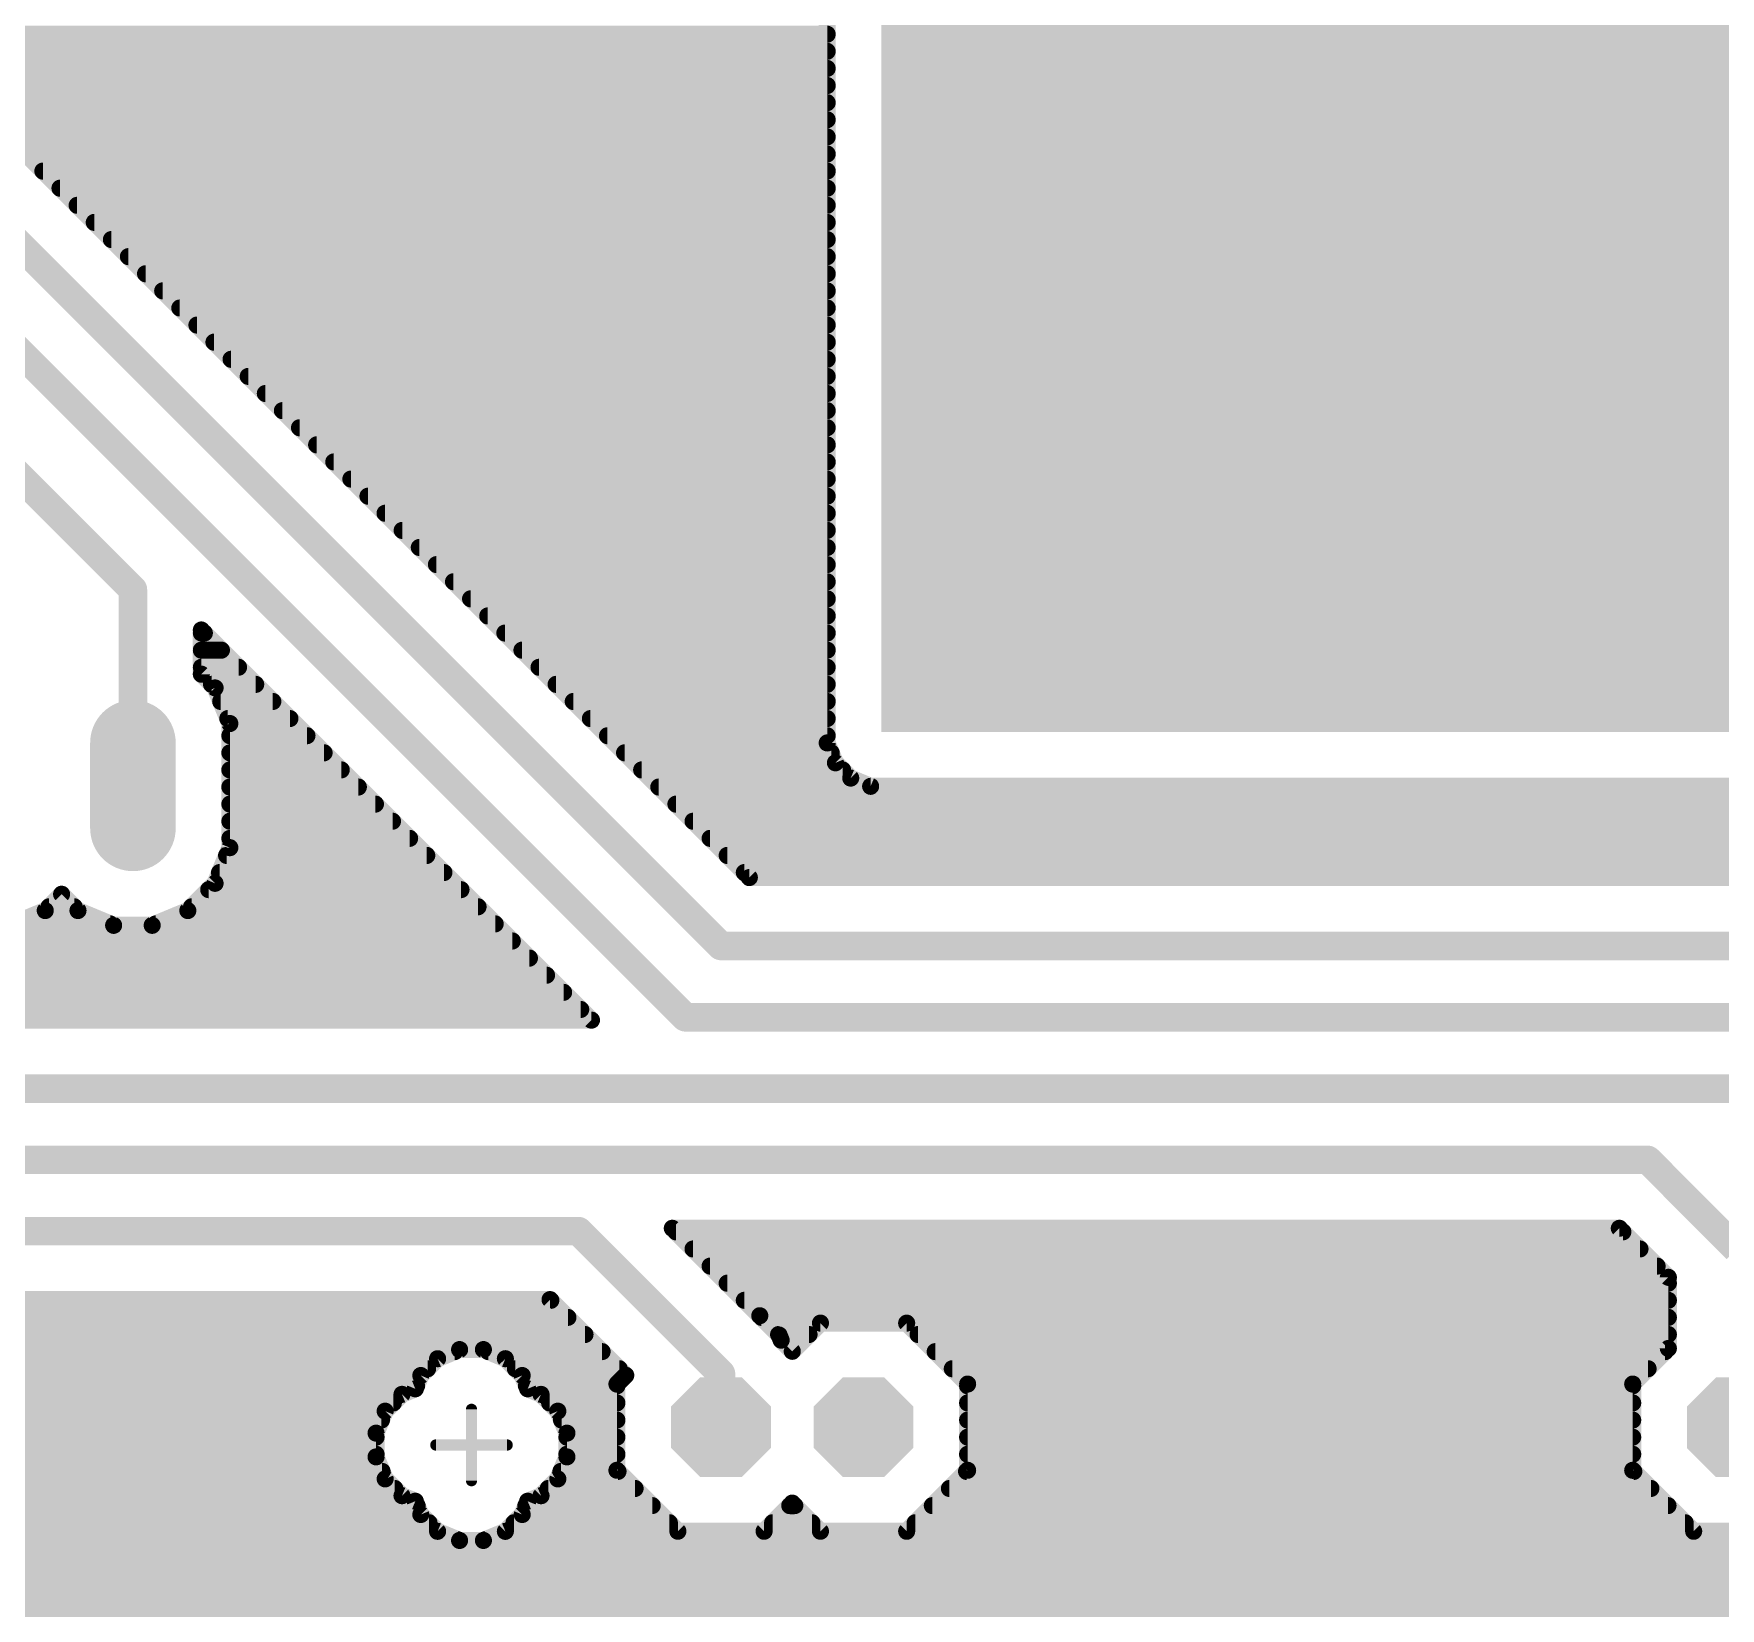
# Model space of a CAD drawing. Header units: millimetres. Extents: x 0 to 653, y 0 to 287.
# Drawn here: x 72.21 to 102.26, y 46.94 to 74.99 of the extents above; entities that cross this region are included whole.
import ezdxf

# ---------------------------------------------------------------- set-up
doc = ezdxf.new("R2010")
doc.units = ezdxf.units.MM
doc.layers.add('16', color=7, linetype='Continuous')
doc.layers.add('17', color=7, linetype='Continuous')

# ---------------------------------------------------------------- blocks, each defined once
blk = doc.blocks.new('RECT')
blk.add_solid([(-0.5, -0.5), (0.5, -0.5), (-0.5, 0.5), (0.5, 0.5)])
blk = doc.blocks.new('LONGP100')
at = {"const_width": 1}
blk.add_lwpolyline([(-0.5, 0), (0.5, 0)], dxfattribs=at)
at = {"const_width": 0.5}
for points in [[(-0.5, 0.25, 1), (-0.5, -0.25)], [(0.5, -0.25, 1), (0.5, 0.25)]]:
    blk.add_lwpolyline(points, format="xyb", dxfattribs=at)
blk = doc.blocks.new('OCTAGONP')
at = {"const_width": 0.5}
blk.add_lwpolyline([(-0.25, -0.1036), (-0.25, 0.1036), (-0.1036, 0.25), (0.1036, 0.25), (0.25, 0.1036), (0.25, -0.1036), (0.1036, -0.25), (-0.1036, -0.25), (-0.25, -0.1036), (-0.25, 0.1036)], dxfattribs=at)

msp = doc.modelspace()

# ---------------------------------------------------------------- linework, layer by layer
at = {"layer": '16'}
for points, const_width in [([(86.347, 92.482), (86.347, 62.355)], 0.305), ([(52.972, 74.981), (86.347, 74.981)], 0.305), ([(84.96, 59.957), (70.223, 74.694)], 0.305), ([(70.241, 74.676), (86.347, 74.676)], 0.305), ([(70.546, 74.371), (86.347, 74.371)], 0.305), ([(70.85, 74.066), (86.347, 74.066)], 0.305), ([(69.532, 73.66), (84.455, 58.737)], 0.508), ([(71.155, 73.762), (86.347, 73.762)], 0.305), ([(71.46, 73.457), (86.347, 73.457)], 0.305), ([(71.765, 73.152), (86.347, 73.152)], 0.305), ([(72.07, 72.847), (86.347, 72.847)], 0.305), ([(68.897, 72.39), (83.82, 57.468)], 0.508), ([(72.374, 72.542), (86.347, 72.542)], 0.305), ([(72.679, 72.238), (86.347, 72.238)], 0.305), ([(72.984, 71.933), (86.347, 71.933)], 0.305), ([(73.289, 71.628), (86.347, 71.628)], 0.305), ([(67.945, 71.12), (73.978, 65.088)], 0.508), ([(73.594, 71.323), (86.347, 71.323)], 0.305), ([(73.898, 71.018), (86.347, 71.018)], 0.305), ([(74.203, 70.714), (86.347, 70.714)], 0.305), ([(74.508, 70.409), (86.347, 70.409)], 0.305), ([(74.813, 70.104), (86.347, 70.104)], 0.305), ([(75.118, 69.799), (86.347, 69.799)], 0.305), ([(75.422, 69.494), (86.347, 69.494)], 0.305), ([(75.727, 69.19), (86.347, 69.19)], 0.305), ([(76.032, 68.885), (86.347, 68.885)], 0.305), ([(76.337, 68.58), (86.347, 68.58)], 0.305), ([(76.641, 68.275), (86.347, 68.275)], 0.305), ([(76.946, 67.97), (86.347, 67.97)], 0.305), ([(77.251, 67.666), (86.347, 67.666)], 0.305), ([(77.556, 67.361), (86.347, 67.361)], 0.305), ([(77.861, 67.056), (86.347, 67.056)], 0.305), ([(78.165, 66.751), (86.347, 66.751)], 0.305), ([(78.47, 66.446), (86.347, 66.446)], 0.305), ([(78.775, 66.142), (86.347, 66.142)], 0.305), ([(79.08, 65.837), (86.347, 65.837)], 0.305), ([(79.385, 65.532), (86.347, 65.532)], 0.305), ([(73.978, 65.088), (73.978, 61.595)], 0.508), ([(79.689, 65.227), (86.347, 65.227)], 0.305), ([(79.994, 64.922), (86.347, 64.922)], 0.305), ([(80.299, 64.618), (86.347, 64.618)], 0.305), ([(75.197, 63.58), (75.197, 64.367)], 0.305), ([(75.197, 64.367), (82.147, 57.417)], 0.305), ([(75.197, 64.313), (75.251, 64.313)], 0.305), ([(80.604, 64.313), (86.347, 64.313)], 0.305), ([(75.197, 64.008), (75.555, 64.008)], 0.305), ([(80.909, 64.008), (86.347, 64.008)], 0.305), ([(75.197, 63.703), (75.86, 63.703)], 0.305), ([(75.442, 63.335), (75.197, 63.58)], 0.305), ([(81.213, 63.703), (86.347, 63.703)], 0.305), ([(75.379, 63.398), (76.165, 63.398)], 0.305), ([(75.705, 62.701), (75.442, 63.335)], 0.305), ([(81.518, 63.398), (86.347, 63.398)], 0.305), ([(75.542, 63.094), (76.47, 63.094)], 0.305), ([(81.823, 63.094), (86.347, 63.094)], 0.305), ([(75.668, 62.789), (76.775, 62.789)], 0.305), ([(75.705, 60.489), (75.705, 62.701)], 0.305), ([(82.128, 62.789), (86.347, 62.789)], 0.305), ([(75.705, 62.484), (77.079, 62.484)], 0.305), ([(82.433, 62.484), (86.347, 62.484)], 0.305), ([(86.347, 62.355), (86.494, 62.001)], 0.305), ([(75.705, 62.179), (77.384, 62.179)], 0.305), ([(82.737, 62.179), (86.42, 62.179)], 0.305), ([(75.705, 61.874), (77.689, 61.874)], 0.305), ([(83.042, 61.874), (86.621, 61.874)], 0.305), ([(86.494, 62.001), (86.766, 61.729)], 0.305), ([(75.705, 61.57), (77.994, 61.57)], 0.305), ([(83.347, 61.57), (167.958, 61.57)], 0.305), ([(86.766, 61.729), (87.121, 61.582)], 0.305), ([(87.121, 61.582), (167.958, 61.582)], 0.305), ([(75.705, 61.265), (78.299, 61.265)], 0.305), ([(83.652, 61.265), (167.958, 61.265)], 0.305), ([(75.705, 60.96), (78.603, 60.96)], 0.305), ([(83.957, 60.96), (167.958, 60.96)], 0.305), ([(75.705, 60.655), (78.908, 60.655)], 0.305), ([(84.261, 60.655), (167.958, 60.655)], 0.305), ([(75.442, 59.855), (75.705, 60.489)], 0.305), ([(75.647, 60.35), (79.213, 60.35)], 0.305), ([(84.566, 60.35), (167.958, 60.35)], 0.305), ([(75.521, 60.046), (79.518, 60.046)], 0.305), ([(84.871, 60.046), (167.958, 60.046)], 0.305), ([(153.278, 59.957), (84.96, 59.957)], 0.305), ([(72.416, 59.369), (72.707, 59.66)], 0.305), ([(72.707, 59.66), (72.999, 59.369)], 0.305), ([(74.956, 59.369), (75.442, 59.855)], 0.305), ([(75.328, 59.741), (79.823, 59.741)], 0.305), ([(71.781, 59.106), (72.416, 59.369)], 0.305), ([(72.483, 59.436), (72.932, 59.436)], 0.305), ([(72.999, 59.369), (73.634, 59.106)], 0.305), ([(74.321, 59.106), (74.956, 59.369)], 0.305), ([(75.023, 59.436), (80.127, 59.436)], 0.305), ([(71.842, 59.131), (73.573, 59.131)], 0.305), ([(73.634, 59.106), (74.321, 59.106)], 0.305), ([(74.382, 59.131), (80.432, 59.131)], 0.305), ([(52.972, 58.826), (80.737, 58.826)], 0.305), ([(84.455, 58.737), (153.035, 58.737)], 0.508), ([(52.972, 58.522), (81.042, 58.522)], 0.305), ([(52.972, 58.217), (81.347, 58.217)], 0.305), ([(52.972, 57.912), (81.651, 57.912)], 0.305), ([(52.972, 57.607), (81.956, 57.607)], 0.305), ([(83.82, 57.468), (135.255, 57.468)], 0.508), ([(82.147, 57.417), (52.972, 57.417)], 0.305), ([(51.752, 56.197), (118.11, 56.197)], 0.508), ([(49.212, 54.928), (100.965, 54.928)], 0.508), ([(100.965, 54.928), (102.552, 53.34)], 0.508), ([(46.672, 53.657), (81.915, 53.657)], 0.508), ([(81.915, 53.657), (84.455, 51.117)], 0.508), ([(85.146, 52.151), (83.588, 53.708)], 0.305), ([(83.588, 53.708), (100.46, 53.708)], 0.305), ([(83.652, 53.645), (100.523, 53.645)], 0.305), ([(100.46, 53.708), (101.333, 52.835)], 0.305), ([(83.957, 53.34), (100.828, 53.34)], 0.305), ([(84.261, 53.035), (101.133, 53.035)], 0.305), ([(101.333, 52.835), (101.333, 51.568)], 0.305), ([(65.491, 52.438), (81.41, 52.438)], 0.305), ([(81.41, 52.438), (82.758, 51.09)], 0.305), ([(84.566, 52.73), (101.333, 52.73)], 0.305), ([(65.504, 52.426), (81.423, 52.426)], 0.305), ([(84.871, 52.426), (101.333, 52.426)], 0.305), ([(85.489, 51.808), (85.146, 52.151)], 0.305), ([(65.808, 52.121), (81.728, 52.121)], 0.305), ([(85.176, 52.121), (101.333, 52.121)], 0.305), ([(86.227, 52.019), (85.725, 51.517)], 0.305), ([(87.763, 52.019), (86.227, 52.019)], 0.305), ([(88.849, 50.933), (87.763, 52.019)], 0.305), ([(69.551, 51.816), (82.032, 51.816)], 0.305), ([(79.798, 51.548), (79.407, 51.386)], 0.305), ([(80.222, 51.548), (79.798, 51.548)], 0.305), ([(80.613, 51.386), (80.222, 51.548)], 0.305), ([(85.481, 51.816), (86.024, 51.816)], 0.305), ([(85.527, 51.715), (85.489, 51.808)], 0.305), ([(85.725, 51.517), (85.527, 51.715)], 0.305), ([(87.966, 51.816), (101.333, 51.816)], 0.305), ([(101.333, 51.568), (100.698, 50.933)], 0.305), ([(69.856, 51.511), (79.71, 51.511)], 0.305), ([(79.407, 51.386), (79.107, 51.086)], 0.305), ([(80.31, 51.511), (82.337, 51.511)], 0.305), ([(80.913, 51.086), (80.613, 51.386)], 0.305), ([(88.271, 51.511), (101.276, 51.511)], 0.305), ([(70.161, 51.206), (79.228, 51.206)], 0.305), ([(79.107, 51.086), (79.009, 50.849)], 0.305), ([(80.793, 51.206), (82.642, 51.206)], 0.305), ([(81.011, 50.849), (80.913, 51.086)], 0.305), ([(82.758, 51.09), (82.601, 50.933)], 0.305), ([(82.601, 50.933), (82.601, 49.397)], 0.305), ([(84.455, 51.117), (84.455, 50.165)], 0.508), ([(88.576, 51.206), (100.972, 51.206)], 0.305), ([(88.849, 49.397), (88.849, 50.933)], 0.305), ([(100.698, 50.933), (100.698, 49.397)], 0.305), ([(70.434, 50.902), (79.031, 50.902)], 0.305), ([(78.772, 50.751), (78.472, 50.451)], 0.305), ([(79.009, 50.849), (78.772, 50.751)], 0.305), ([(80.989, 50.902), (82.601, 50.902)], 0.305), ([(81.248, 50.751), (81.011, 50.849)], 0.305), ([(81.548, 50.451), (81.248, 50.751)], 0.305), ([(88.849, 50.902), (100.698, 50.902)], 0.305), ([(70.434, 50.597), (78.618, 50.597)], 0.305), ([(78.472, 50.451), (78.31, 50.059)], 0.305), ([(80.01, 50.483), (80.01, 49.212)], 0.2), ([(81.402, 50.597), (82.601, 50.597)], 0.305), ([(81.71, 50.059), (81.548, 50.451)], 0.305), ([(88.849, 50.597), (100.698, 50.597)], 0.305), ([(70.434, 50.292), (78.406, 50.292)], 0.305), ([(78.31, 50.059), (78.31, 49.636)], 0.305), ([(81.614, 50.292), (82.601, 50.292)], 0.305), ([(81.71, 49.636), (81.71, 50.059)], 0.305), ([(88.849, 50.292), (100.698, 50.292)], 0.305), ([(70.434, 49.987), (78.31, 49.987)], 0.305), ([(79.375, 49.847), (80.645, 49.847)], 0.2), ([(81.71, 49.987), (82.601, 49.987)], 0.305), ([(88.849, 49.987), (100.698, 49.987)], 0.305), ([(70.434, 49.682), (78.31, 49.682)], 0.305), ([(78.31, 49.636), (78.472, 49.244)], 0.305), ([(81.548, 49.244), (81.71, 49.636)], 0.305), ([(81.71, 49.682), (82.601, 49.682)], 0.305), ([(88.849, 49.682), (100.698, 49.682)], 0.305), ([(70.415, 49.378), (78.417, 49.378)], 0.305), ([(78.472, 49.244), (78.772, 48.944)], 0.305), ([(81.248, 48.944), (81.548, 49.244)], 0.305), ([(81.603, 49.378), (82.62, 49.378)], 0.305), ([(82.601, 49.397), (83.687, 48.311)], 0.305), ([(87.763, 48.311), (88.849, 49.397)], 0.305), ([(88.83, 49.378), (100.718, 49.378)], 0.305), ([(100.698, 49.397), (101.784, 48.311)], 0.305), ([(70.11, 49.073), (78.643, 49.073)], 0.305), ([(78.772, 48.944), (79.009, 48.846)], 0.305), ([(79.009, 48.846), (79.107, 48.609)], 0.305), ([(80.913, 48.609), (81.011, 48.846)], 0.305), ([(81.011, 48.846), (81.248, 48.944)], 0.305), ([(81.377, 49.073), (82.925, 49.073)], 0.305), ([(88.525, 49.073), (101.022, 49.073)], 0.305), ([(69.805, 48.768), (79.041, 48.768)], 0.305), ([(79.107, 48.609), (79.407, 48.309)], 0.305), ([(80.613, 48.309), (80.913, 48.609)], 0.305), ([(80.979, 48.768), (83.23, 48.768)], 0.305), ([(85.223, 48.311), (85.725, 48.813)], 0.305), ([(85.68, 48.768), (85.77, 48.768)], 0.305), ([(85.725, 48.813), (86.227, 48.311)], 0.305), ([(88.22, 48.768), (101.327, 48.768)], 0.305), ([(69.5, 48.463), (79.253, 48.463)], 0.305), ([(79.407, 48.309), (79.798, 48.147)], 0.305), ([(80.222, 48.147), (80.613, 48.309)], 0.305), ([(80.767, 48.463), (83.535, 48.463)], 0.305), ([(83.687, 48.311), (85.223, 48.311)], 0.305), ([(85.375, 48.463), (86.075, 48.463)], 0.305), ([(86.227, 48.311), (87.763, 48.311)], 0.305), ([(87.915, 48.463), (101.632, 48.463)], 0.305), ([(101.784, 48.311), (103.32, 48.311)], 0.305), ([(24.165, 48.158), (79.771, 48.158)], 0.305), ([(79.798, 48.147), (80.222, 48.147)], 0.305), ([(80.249, 48.158), (167.958, 48.158)], 0.305), ([(23.86, 47.854), (167.958, 47.854)], 0.305), ([(23.555, 47.549), (167.958, 47.549)], 0.305), ([(23.251, 47.244), (167.958, 47.244)], 0.305), ([(1.168, 46.939), (167.958, 46.939)], 0.305)]:
    msp.add_lwpolyline(points, dxfattribs=dict(at, const_width=const_width))
for points, const_width in [([(86.347, 74.905, 1), (86.347, 75.057)], 0.152), ([(86.347, 74.6, 1), (86.347, 74.752)], 0.152), ([(86.347, 74.295, 1), (86.347, 74.447)], 0.152), ([(86.347, 73.99, 1), (86.347, 74.143)], 0.152), ([(86.347, 73.685, 1), (86.347, 73.838)], 0.152), ([(86.347, 73.381, 1), (86.347, 73.533)], 0.152), ([(86.347, 73.076, 1), (86.347, 73.228)], 0.152), ([(86.347, 72.771, 1), (86.347, 72.923)], 0.152), ([(72.374, 72.619, 1), (72.374, 72.466)], 0.152), ([(86.347, 72.466, 1), (86.347, 72.619)], 0.152), ([(72.679, 72.314, 1), (72.679, 72.161)], 0.152), ([(86.347, 72.161, 1), (86.347, 72.314)], 0.152), ([(72.984, 72.009, 1), (72.984, 71.857)], 0.152), ([(86.347, 71.857, 1), (86.347, 72.009)], 0.152), ([(73.289, 71.704, 1), (73.289, 71.552)], 0.152), ([(86.347, 71.552, 1), (86.347, 71.704)], 0.152), ([(73.594, 71.399, 1), (73.594, 71.247)], 0.152), ([(86.347, 71.247, 1), (86.347, 71.399)], 0.152), ([(73.898, 71.095, 1), (73.898, 70.942)], 0.152), ([(86.347, 70.942, 1), (86.347, 71.095)], 0.152), ([(74.203, 70.79, 1), (74.203, 70.637)], 0.152), ([(86.347, 70.637, 1), (86.347, 70.79)], 0.152), ([(74.508, 70.485, 1), (74.508, 70.333)], 0.152), ([(86.347, 70.333, 1), (86.347, 70.485)], 0.152), ([(74.813, 70.18, 1), (74.813, 70.028)], 0.152), ([(86.347, 70.028, 1), (86.347, 70.18)], 0.152), ([(75.118, 69.875, 1), (75.118, 69.723)], 0.152), ([(86.347, 69.723, 1), (86.347, 69.875)], 0.152), ([(75.422, 69.571, 1), (75.422, 69.418)], 0.152), ([(86.347, 69.418, 1), (86.347, 69.571)], 0.152), ([(75.727, 69.266, 1), (75.727, 69.113)], 0.152), ([(86.347, 69.113, 1), (86.347, 69.266)], 0.152), ([(76.032, 68.961, 1), (76.032, 68.809)], 0.152), ([(86.347, 68.809, 1), (86.347, 68.961)], 0.152), ([(76.337, 68.656, 1), (76.337, 68.504)], 0.152), ([(86.347, 68.504, 1), (86.347, 68.656)], 0.152), ([(76.641, 68.351, 1), (76.641, 68.199)], 0.152), ([(86.347, 68.199, 1), (86.347, 68.351)], 0.152), ([(76.946, 68.047, 1), (76.946, 67.894)], 0.152), ([(86.347, 67.894, 1), (86.347, 68.047)], 0.152), ([(77.251, 67.742, 1), (77.251, 67.589)], 0.152), ([(86.347, 67.589, 1), (86.347, 67.742)], 0.152), ([(77.556, 67.437, 1), (77.556, 67.285)], 0.152), ([(86.347, 67.285, 1), (86.347, 67.437)], 0.152), ([(77.861, 67.132, 1), (77.861, 66.98)], 0.152), ([(86.347, 66.98, 1), (86.347, 67.132)], 0.152), ([(78.165, 66.827, 1), (78.165, 66.675)], 0.152), ([(86.347, 66.675, 1), (86.347, 66.827)], 0.152), ([(78.47, 66.523, 1), (78.47, 66.37)], 0.152), ([(86.347, 66.37, 1), (86.347, 66.523)], 0.152), ([(78.775, 66.218, 1), (78.775, 66.065)], 0.152), ([(86.347, 66.065, 1), (86.347, 66.218)], 0.152), ([(79.08, 65.913, 1), (79.08, 65.761)], 0.152), ([(86.347, 65.761, 1), (86.347, 65.913)], 0.152), ([(79.385, 65.608, 1), (79.385, 65.456)], 0.152), ([(86.347, 65.456, 1), (86.347, 65.608)], 0.152), ([(74.105, 65.088, 1), (73.85, 65.088)], 0.254), ([(73.888, 64.998, 1), (74.067, 65.177)], 0.254), ([(79.689, 65.303, 1), (79.689, 65.151)], 0.152), ([(86.347, 65.151, 1), (86.347, 65.303)], 0.152), ([(79.994, 64.999, 1), (79.994, 64.846)], 0.152), ([(86.347, 64.846, 1), (86.347, 64.999)], 0.152), ([(80.299, 64.694, 1), (80.299, 64.541)], 0.152), ([(86.347, 64.541, 1), (86.347, 64.694)], 0.152), ([(75.273, 64.367, 1), (75.121, 64.367)], 0.152), ([(75.251, 64.421, 1), (75.143, 64.313)], 0.152), ([(75.197, 64.389, 1), (75.197, 64.237)], 0.152), ([(75.251, 64.237, 1), (75.251, 64.389)], 0.152), ([(80.604, 64.389, 1), (80.604, 64.237)], 0.152), ([(86.347, 64.237, 1), (86.347, 64.389)], 0.152), ([(75.197, 64.084, 1), (75.197, 63.932)], 0.152), ([(75.555, 63.932, 1), (75.555, 64.084)], 0.152), ([(80.909, 64.084, 1), (80.909, 63.932)], 0.152), ([(86.347, 63.932, 1), (86.347, 64.084)], 0.152), ([(75.197, 63.779, 1), (75.197, 63.627)], 0.152), ([(75.251, 63.634, 1), (75.143, 63.526)], 0.152), ([(75.86, 63.627, 1), (75.86, 63.779)], 0.152), ([(81.213, 63.779, 1), (81.213, 63.627)], 0.152), ([(86.347, 63.627, 1), (86.347, 63.779)], 0.152), ([(75.121, 63.58, 1), (75.273, 63.58)], 0.152), ([(75.379, 63.475, 1), (75.379, 63.322)], 0.152), ([(75.512, 63.364, 1), (75.371, 63.306)], 0.152), ([(75.388, 63.282, 1), (75.496, 63.389)], 0.152), ([(76.165, 63.322, 1), (76.165, 63.475)], 0.152), ([(81.518, 63.475, 1), (81.518, 63.322)], 0.152), ([(86.347, 63.322, 1), (86.347, 63.475)], 0.152), ([(75.542, 63.17, 1), (75.542, 63.017)], 0.152), ([(76.47, 63.017, 1), (76.47, 63.17)], 0.152), ([(81.823, 63.17, 1), (81.823, 63.017)], 0.152), ([(86.347, 63.017, 1), (86.347, 63.17)], 0.152), ([(75.668, 62.865, 1), (75.668, 62.713)], 0.152), ([(75.781, 62.701, 1), (75.629, 62.701)], 0.152), ([(75.634, 62.671, 1), (75.775, 62.73)], 0.152), ([(76.775, 62.713, 1), (76.775, 62.865)], 0.152), ([(82.128, 62.865, 1), (82.128, 62.713)], 0.152), ([(86.347, 62.713, 1), (86.347, 62.865)], 0.152), ([(75.705, 62.56, 1), (75.705, 62.408)], 0.152), ([(77.079, 62.408, 1), (77.079, 62.56)], 0.152), ([(82.433, 62.56, 1), (82.433, 62.408)], 0.152), ([(86.418, 62.385, 1), (86.277, 62.326)], 0.152), ([(86.347, 62.408, 1), (86.347, 62.56)], 0.152), ([(75.705, 62.255, 1), (75.705, 62.103)], 0.152), ([(77.384, 62.103, 1), (77.384, 62.255)], 0.152), ([(82.737, 62.255, 1), (82.737, 62.103)], 0.152), ([(86.271, 62.355, 1), (86.424, 62.355)], 0.152), ([(86.42, 62.103, 1), (86.42, 62.255)], 0.152), ([(75.705, 61.951, 1), (75.705, 61.798)], 0.152), ([(77.689, 61.798, 1), (77.689, 61.951)], 0.152), ([(83.042, 61.951, 1), (83.042, 61.798)], 0.152), ([(86.548, 62.055, 1), (86.44, 61.947)], 0.152), ([(86.424, 61.972, 1), (86.565, 62.03)], 0.152), ([(86.621, 61.798, 1), (86.621, 61.951)], 0.152), ([(73.85, 61.595, 1), (74.105, 61.595)], 0.254), ([(75.705, 61.646, 1), (75.705, 61.493)], 0.152), ([(77.994, 61.493, 1), (77.994, 61.646)], 0.152), ([(83.347, 61.646, 1), (83.347, 61.493)], 0.152), ([(86.795, 61.8, 1), (86.737, 61.659)], 0.152), ([(86.712, 61.675, 1), (86.82, 61.783)], 0.152), ([(87.121, 61.658, 1), (87.121, 61.506)], 0.152), ([(87.091, 61.512, 1), (87.15, 61.653)], 0.152), ([(75.705, 61.341, 1), (75.705, 61.189)], 0.152), ([(78.299, 61.189, 1), (78.299, 61.341)], 0.152), ([(83.652, 61.341, 1), (83.652, 61.189)], 0.152), ([(75.705, 61.036, 1), (75.705, 60.884)], 0.152), ([(78.603, 60.884, 1), (78.603, 61.036)], 0.152), ([(83.957, 61.036, 1), (83.957, 60.884)], 0.152), ([(75.705, 60.731, 1), (75.705, 60.579)], 0.152), ([(78.908, 60.579, 1), (78.908, 60.731)], 0.152), ([(84.261, 60.731, 1), (84.261, 60.579)], 0.152), ([(75.647, 60.427, 1), (75.647, 60.274)], 0.152), ([(75.629, 60.489, 1), (75.781, 60.489)], 0.152), ([(75.775, 60.46, 1), (75.634, 60.519)], 0.152), ([(79.213, 60.274, 1), (79.213, 60.427)], 0.152), ([(84.566, 60.427, 1), (84.566, 60.274)], 0.152), ([(75.521, 60.122, 1), (75.521, 59.969)], 0.152), ([(79.518, 59.969, 1), (79.518, 60.122)], 0.152), ([(84.871, 60.122, 1), (84.871, 59.969)], 0.152), ([(84.96, 60.033, 1), (84.96, 59.88)], 0.152), ([(72.761, 59.714, 1), (72.654, 59.606)], 0.152), ([(72.761, 59.606, 1), (72.654, 59.714)], 0.152), ([(75.328, 59.817, 1), (75.328, 59.665)], 0.152), ([(75.371, 59.884, 1), (75.512, 59.825)], 0.152), ([(75.496, 59.801, 1), (75.388, 59.908)], 0.152), ([(79.823, 59.665, 1), (79.823, 59.817)], 0.152), ([(84.906, 59.903, 1), (85.014, 60.011)], 0.152), ([(72.362, 59.423, 1), (72.47, 59.315)], 0.152), ([(72.445, 59.298, 1), (72.387, 59.439)], 0.152), ([(72.483, 59.512, 1), (72.483, 59.36)], 0.152), ([(73.028, 59.439, 1), (72.97, 59.298)], 0.152), ([(72.932, 59.36, 1), (72.932, 59.512)], 0.152), ([(72.945, 59.315, 1), (73.053, 59.423)], 0.152), ([(74.902, 59.423, 1), (75.01, 59.315)], 0.152), ([(74.985, 59.298, 1), (74.927, 59.439)], 0.152), ([(75.023, 59.512, 1), (75.023, 59.36)], 0.152), ([(80.127, 59.36, 1), (80.127, 59.512)], 0.152), ([(73.634, 59.182, 1), (73.634, 59.03)], 0.152), ([(73.573, 59.055, 1), (73.573, 59.207)], 0.152), ([(73.605, 59.035, 1), (73.663, 59.176)], 0.152), ([(74.292, 59.176, 1), (74.35, 59.035)], 0.152), ([(74.382, 59.207, 1), (74.382, 59.055)], 0.152), ([(74.321, 59.03, 1), (74.321, 59.182)], 0.152), ([(80.432, 59.055, 1), (80.432, 59.207)], 0.152), ([(80.737, 58.75, 1), (80.737, 58.903)], 0.152), ([(84.455, 58.864, 1), (84.455, 58.611)], 0.254), ([(84.365, 58.648, 1), (84.545, 58.827)], 0.254), ([(81.042, 58.445, 1), (81.042, 58.598)], 0.152), ([(81.347, 58.141, 1), (81.347, 58.293)], 0.152), ([(81.651, 57.836, 1), (81.651, 57.988)], 0.152), ([(81.956, 57.531, 1), (81.956, 57.683)], 0.152), ([(83.82, 57.594, 1), (83.82, 57.34)], 0.254), ([(82.093, 57.363, 1), (82.201, 57.471)], 0.152), ([(82.147, 57.34, 1), (82.147, 57.493)], 0.152), ([(83.73, 57.378, 1), (83.91, 57.557)], 0.254), ([(101.055, 55.017, 1), (100.875, 54.838)], 0.254), ([(100.965, 54.8, 1), (100.965, 55.054)], 0.254), ([(82.005, 53.747, 1), (81.825, 53.568)], 0.254), ([(81.915, 53.531, 1), (81.915, 53.785)], 0.254), ([(83.642, 53.762, 1), (83.534, 53.654)], 0.152), ([(83.588, 53.785, 1), (83.588, 53.632)], 0.152), ([(83.652, 53.721, 1), (83.652, 53.569)], 0.152), ([(100.514, 53.762, 1), (100.406, 53.654)], 0.152), ([(100.46, 53.632, 1), (100.46, 53.785)], 0.152), ([(100.523, 53.569, 1), (100.523, 53.721)], 0.152), ([(83.957, 53.416, 1), (83.957, 53.264)], 0.152), ([(100.828, 53.264, 1), (100.828, 53.416)], 0.152), ([(84.261, 53.111, 1), (84.261, 52.959)], 0.152), ([(101.133, 52.959, 1), (101.133, 53.111)], 0.152), ([(101.409, 52.835, 1), (101.257, 52.835)], 0.152), ([(101.279, 52.781, 1), (101.387, 52.889)], 0.152), ([(81.464, 52.492, 1), (81.356, 52.384)], 0.152), ([(81.41, 52.362, 1), (81.41, 52.514)], 0.152), ([(84.566, 52.807, 1), (84.566, 52.654)], 0.152), ([(101.333, 52.654, 1), (101.333, 52.807)], 0.152), ([(81.423, 52.349, 1), (81.423, 52.502)], 0.152), ([(84.871, 52.502, 1), (84.871, 52.349)], 0.152), ([(85.2, 52.205, 1), (85.092, 52.097)], 0.152), ([(101.333, 52.349, 1), (101.333, 52.502)], 0.152), ([(81.728, 52.045, 1), (81.728, 52.197)], 0.152), ([(85.092, 52.097, 1), (85.2, 52.205)], 0.152), ([(85.176, 52.197, 1), (85.176, 52.045)], 0.152), ([(86.227, 52.095, 1), (86.227, 51.943)], 0.152), ([(86.281, 51.965, 1), (86.173, 52.073)], 0.152), ([(87.817, 52.073, 1), (87.709, 51.965)], 0.152), ([(87.763, 51.943, 1), (87.763, 52.095)], 0.152), ([(101.333, 52.045, 1), (101.333, 52.197)], 0.152), ([(79.798, 51.624, 1), (79.798, 51.471)], 0.152), ([(79.827, 51.477, 1), (79.769, 51.618)], 0.152), ([(80.251, 51.618, 1), (80.193, 51.477)], 0.152), ([(80.222, 51.471, 1), (80.222, 51.624)], 0.152), ([(82.032, 51.74, 1), (82.032, 51.892)], 0.152), ([(85.481, 51.892, 1), (85.481, 51.74)], 0.152), ([(85.559, 51.837, 1), (85.418, 51.779)], 0.152), ([(85.435, 51.754, 1), (85.543, 51.862)], 0.152), ([(85.581, 51.769, 1), (85.473, 51.661)], 0.152), ([(85.457, 51.686, 1), (85.597, 51.744)], 0.152), ([(86.024, 51.74, 1), (86.024, 51.892)], 0.152), ([(87.966, 51.892, 1), (87.966, 51.74)], 0.152), ([(101.387, 51.514, 1), (101.279, 51.622)], 0.152), ([(101.333, 51.74, 1), (101.333, 51.892)], 0.152), ([(79.377, 51.456, 1), (79.436, 51.315)], 0.152), ([(79.46, 51.332, 1), (79.353, 51.439)], 0.152), ([(79.71, 51.435, 1), (79.71, 51.587)], 0.152), ([(80.31, 51.587, 1), (80.31, 51.435)], 0.152), ([(80.667, 51.439, 1), (80.559, 51.332)], 0.152), ([(80.584, 51.315, 1), (80.642, 51.456)], 0.152), ([(82.337, 51.435, 1), (82.337, 51.587)], 0.152), ([(85.671, 51.571, 1), (85.779, 51.463)], 0.152), ([(85.671, 51.463, 1), (85.779, 51.571)], 0.152), ([(88.271, 51.587, 1), (88.271, 51.435)], 0.152), ([(101.257, 51.568, 1), (101.409, 51.568)], 0.152), ([(101.276, 51.435, 1), (101.276, 51.587)], 0.152), ([(79.053, 51.14, 1), (79.161, 51.032)], 0.152), ([(79.177, 51.057, 1), (79.037, 51.115)], 0.152), ([(79.228, 51.13, 1), (79.228, 51.283)], 0.152), ([(80.793, 51.283, 1), (80.793, 51.13)], 0.152), ([(80.983, 51.115, 1), (80.843, 51.057)], 0.152), ([(80.859, 51.032, 1), (80.967, 51.14)], 0.152), ([(82.677, 50.933, 1), (82.525, 50.933)], 0.152), ([(82.642, 51.13, 1), (82.642, 51.283)], 0.152), ([(82.812, 51.036, 1), (82.704, 51.144)], 0.152), ([(82.704, 51.036, 1), (82.812, 51.144)], 0.152), ([(84.582, 51.117, 1), (84.328, 51.117)], 0.254), ([(84.365, 51.028, 1), (84.545, 51.207)], 0.254), ([(88.576, 51.283, 1), (88.576, 51.13)], 0.152), ([(88.925, 50.933, 1), (88.773, 50.933)], 0.152), ([(100.775, 50.933, 1), (100.622, 50.933)], 0.152), ([(100.972, 51.13, 1), (100.972, 51.283)], 0.152), ([(78.743, 50.821, 1), (78.801, 50.68)], 0.152), ([(78.826, 50.697, 1), (78.718, 50.804)], 0.152), ([(78.938, 50.878, 1), (79.079, 50.82)], 0.152), ([(79.038, 50.778, 1), (78.98, 50.919)], 0.152), ([(79.031, 50.825, 1), (79.031, 50.978)], 0.152), ([(80.989, 50.978, 1), (80.989, 50.825)], 0.152), ([(81.04, 50.919, 1), (80.982, 50.778)], 0.152), ([(80.941, 50.82, 1), (81.082, 50.878)], 0.152), ([(81.302, 50.804, 1), (81.195, 50.697)], 0.152), ([(81.219, 50.68, 1), (81.278, 50.821)], 0.152), ([(82.547, 50.987, 1), (82.655, 50.879)], 0.152), ([(82.601, 50.825, 1), (82.601, 50.978)], 0.152), ([(88.849, 50.978, 1), (88.849, 50.825)], 0.152), ([(88.795, 50.879, 1), (88.903, 50.987)], 0.152), ([(100.644, 50.987, 1), (100.752, 50.879)], 0.152), ([(100.698, 50.825, 1), (100.698, 50.978)], 0.152), ([(78.418, 50.505, 1), (78.526, 50.397)], 0.152), ([(78.542, 50.422, 1), (78.402, 50.48)], 0.152), ([(78.618, 50.521, 1), (78.618, 50.673)], 0.152), ([(80.06, 50.483, 1), (79.96, 50.483)], 0.1), ([(81.402, 50.673, 1), (81.402, 50.521)], 0.152), ([(81.618, 50.48, 1), (81.478, 50.422)], 0.152), ([(81.494, 50.397, 1), (81.602, 50.505)], 0.152), ([(82.601, 50.521, 1), (82.601, 50.673)], 0.152), ([(88.849, 50.673, 1), (88.849, 50.521)], 0.152), ([(100.698, 50.521, 1), (100.698, 50.673)], 0.152), ([(78.386, 50.059, 1), (78.234, 50.059)], 0.152), ([(78.406, 50.216, 1), (78.406, 50.368)], 0.152), ([(81.614, 50.368, 1), (81.614, 50.216)], 0.152), ([(81.786, 50.059, 1), (81.634, 50.059)], 0.152), ([(82.601, 50.216, 1), (82.601, 50.368)], 0.152), ([(84.328, 50.165, 1), (84.582, 50.165)], 0.254), ([(88.849, 50.368, 1), (88.849, 50.216)], 0.152), ([(100.698, 50.216, 1), (100.698, 50.368)], 0.152), ([(78.239, 50.089, 1), (78.38, 50.03)], 0.152), ([(78.31, 49.911, 1), (78.31, 50.063)], 0.152), ([(79.375, 49.898, 1), (79.375, 49.797)], 0.1), ([(80.645, 49.797, 1), (80.645, 49.898)], 0.1), ([(81.71, 50.063, 1), (81.71, 49.911)], 0.152), ([(81.64, 50.03, 1), (81.781, 50.089)], 0.152), ([(82.601, 49.911, 1), (82.601, 50.063)], 0.152), ([(88.849, 50.063, 1), (88.849, 49.911)], 0.152), ([(100.698, 49.911, 1), (100.698, 50.063)], 0.152), ([(78.38, 49.665, 1), (78.239, 49.606)], 0.152), ([(78.234, 49.636, 1), (78.386, 49.636)], 0.152), ([(78.31, 49.606, 1), (78.31, 49.759)], 0.152), ([(81.71, 49.759, 1), (81.71, 49.606)], 0.152), ([(81.634, 49.636, 1), (81.786, 49.636)], 0.152), ([(81.781, 49.606, 1), (81.64, 49.665)], 0.152), ([(82.601, 49.606, 1), (82.601, 49.759)], 0.152), ([(88.849, 49.759, 1), (88.849, 49.606)], 0.152), ([(100.698, 49.606, 1), (100.698, 49.759)], 0.152), ([(78.526, 49.298, 1), (78.418, 49.19)], 0.152), ([(78.402, 49.215, 1), (78.542, 49.273)], 0.152), ([(78.417, 49.301, 1), (78.417, 49.454)], 0.152), ([(81.478, 49.273, 1), (81.618, 49.215)], 0.152), ([(81.602, 49.19, 1), (81.494, 49.298)], 0.152), ([(81.603, 49.454, 1), (81.603, 49.301)], 0.152), ([(82.655, 49.451, 1), (82.547, 49.343)], 0.152), ([(82.525, 49.397, 1), (82.677, 49.397)], 0.152), ([(82.62, 49.301, 1), (82.62, 49.454)], 0.152), ([(88.83, 49.454, 1), (88.83, 49.301)], 0.152), ([(88.773, 49.397, 1), (88.925, 49.397)], 0.152), ([(88.903, 49.343, 1), (88.795, 49.451)], 0.152), ([(100.752, 49.451, 1), (100.644, 49.343)], 0.152), ([(100.622, 49.397, 1), (100.775, 49.397)], 0.152), ([(100.718, 49.301, 1), (100.718, 49.454)], 0.152), ([(78.643, 48.997, 1), (78.643, 49.149)], 0.152), ([(78.801, 49.015, 1), (78.743, 48.874)], 0.152), ([(78.718, 48.891, 1), (78.826, 48.998)], 0.152), ([(79.079, 48.875, 1), (78.938, 48.817)], 0.152), ([(78.98, 48.776, 1), (79.038, 48.917)], 0.152), ([(79.96, 49.212, 1), (80.06, 49.212)], 0.1), ([(80.982, 48.917, 1), (81.04, 48.776)], 0.152), ([(81.082, 48.817, 1), (80.941, 48.875)], 0.152), ([(81.195, 48.998, 1), (81.302, 48.891)], 0.152), ([(81.278, 48.874, 1), (81.219, 49.015)], 0.152), ([(81.377, 49.149, 1), (81.377, 48.997)], 0.152), ([(82.925, 48.997, 1), (82.925, 49.149)], 0.152), ([(88.525, 49.149, 1), (88.525, 48.997)], 0.152), ([(101.022, 48.997, 1), (101.022, 49.149)], 0.152), ([(79.161, 48.663, 1), (79.053, 48.555)], 0.152), ([(79.037, 48.58, 1), (79.177, 48.638)], 0.152), ([(79.041, 48.692, 1), (79.041, 48.844)], 0.152), ([(80.843, 48.638, 1), (80.983, 48.58)], 0.152), ([(80.967, 48.555, 1), (80.859, 48.663)], 0.152), ([(80.979, 48.844, 1), (80.979, 48.692)], 0.152), ([(83.23, 48.692, 1), (83.23, 48.844)], 0.152), ([(85.68, 48.844, 1), (85.68, 48.692)], 0.152), ([(85.779, 48.867, 1), (85.671, 48.759)], 0.152), ([(85.779, 48.759, 1), (85.671, 48.867)], 0.152), ([(85.77, 48.692, 1), (85.77, 48.844)], 0.152), ([(88.22, 48.844, 1), (88.22, 48.692)], 0.152), ([(101.327, 48.692, 1), (101.327, 48.844)], 0.152), ([(79.253, 48.387, 1), (79.253, 48.539)], 0.152), ([(79.436, 48.38, 1), (79.377, 48.239)], 0.152), ([(79.353, 48.256, 1), (79.46, 48.363)], 0.152), ([(80.559, 48.363, 1), (80.667, 48.256)], 0.152), ([(80.642, 48.239, 1), (80.584, 48.38)], 0.152), ([(80.767, 48.539, 1), (80.767, 48.387)], 0.152), ([(83.535, 48.387, 1), (83.535, 48.539)], 0.152), ([(83.687, 48.387, 1), (83.687, 48.235)], 0.152), ([(83.633, 48.257, 1), (83.741, 48.365)], 0.152), ([(85.169, 48.365, 1), (85.277, 48.257)], 0.152), ([(85.223, 48.235, 1), (85.223, 48.387)], 0.152), ([(85.375, 48.539, 1), (85.375, 48.387)], 0.152), ([(86.075, 48.387, 1), (86.075, 48.539)], 0.152), ([(86.227, 48.387, 1), (86.227, 48.235)], 0.152), ([(86.173, 48.257, 1), (86.281, 48.365)], 0.152), ([(87.709, 48.365, 1), (87.817, 48.257)], 0.152), ([(87.763, 48.235, 1), (87.763, 48.387)], 0.152), ([(87.915, 48.539, 1), (87.915, 48.387)], 0.152), ([(101.632, 48.387, 1), (101.632, 48.539)], 0.152), ([(101.784, 48.387, 1), (101.784, 48.235)], 0.152), ([(101.731, 48.257, 1), (101.838, 48.365)], 0.152), ([(79.798, 48.224, 1), (79.798, 48.071)], 0.152), ([(79.769, 48.077, 1), (79.827, 48.218)], 0.152), ([(79.771, 48.082, 1), (79.771, 48.235)], 0.152), ([(80.193, 48.218, 1), (80.251, 48.077)], 0.152), ([(80.249, 48.235, 1), (80.249, 48.082)], 0.152), ([(80.222, 48.071, 1), (80.222, 48.224)], 0.152)]:
    msp.add_lwpolyline(points, format="xyb", dxfattribs=dict(at, const_width=const_width))

# ---------------------------------------------------------------- block references
at = {"layer": '16', "xscale": 80.645, "yscale": 29.845}
msp.add_blockref('RECT', (127.635, 77.47), dxfattribs=at)
at = {"layer": '17', "xscale": 1.524, "yscale": 1.524, "rotation": 90}
msp.add_blockref('LONGP100', (73.978, 61.595), dxfattribs=at)
msp.add_blockref('LONGP100', (73.978, 61.595), dxfattribs=at)
at = {"layer": '17', "xscale": 1.778, "yscale": 1.778}
for p in [(84.455, 50.165), (84.455, 50.165), (86.995, 50.165), (86.995, 50.165), (102.552, 50.165), (102.552, 50.165)]:
    msp.add_blockref('OCTAGONP', p, dxfattribs=at)

doc.saveas('drawing.dxf')
